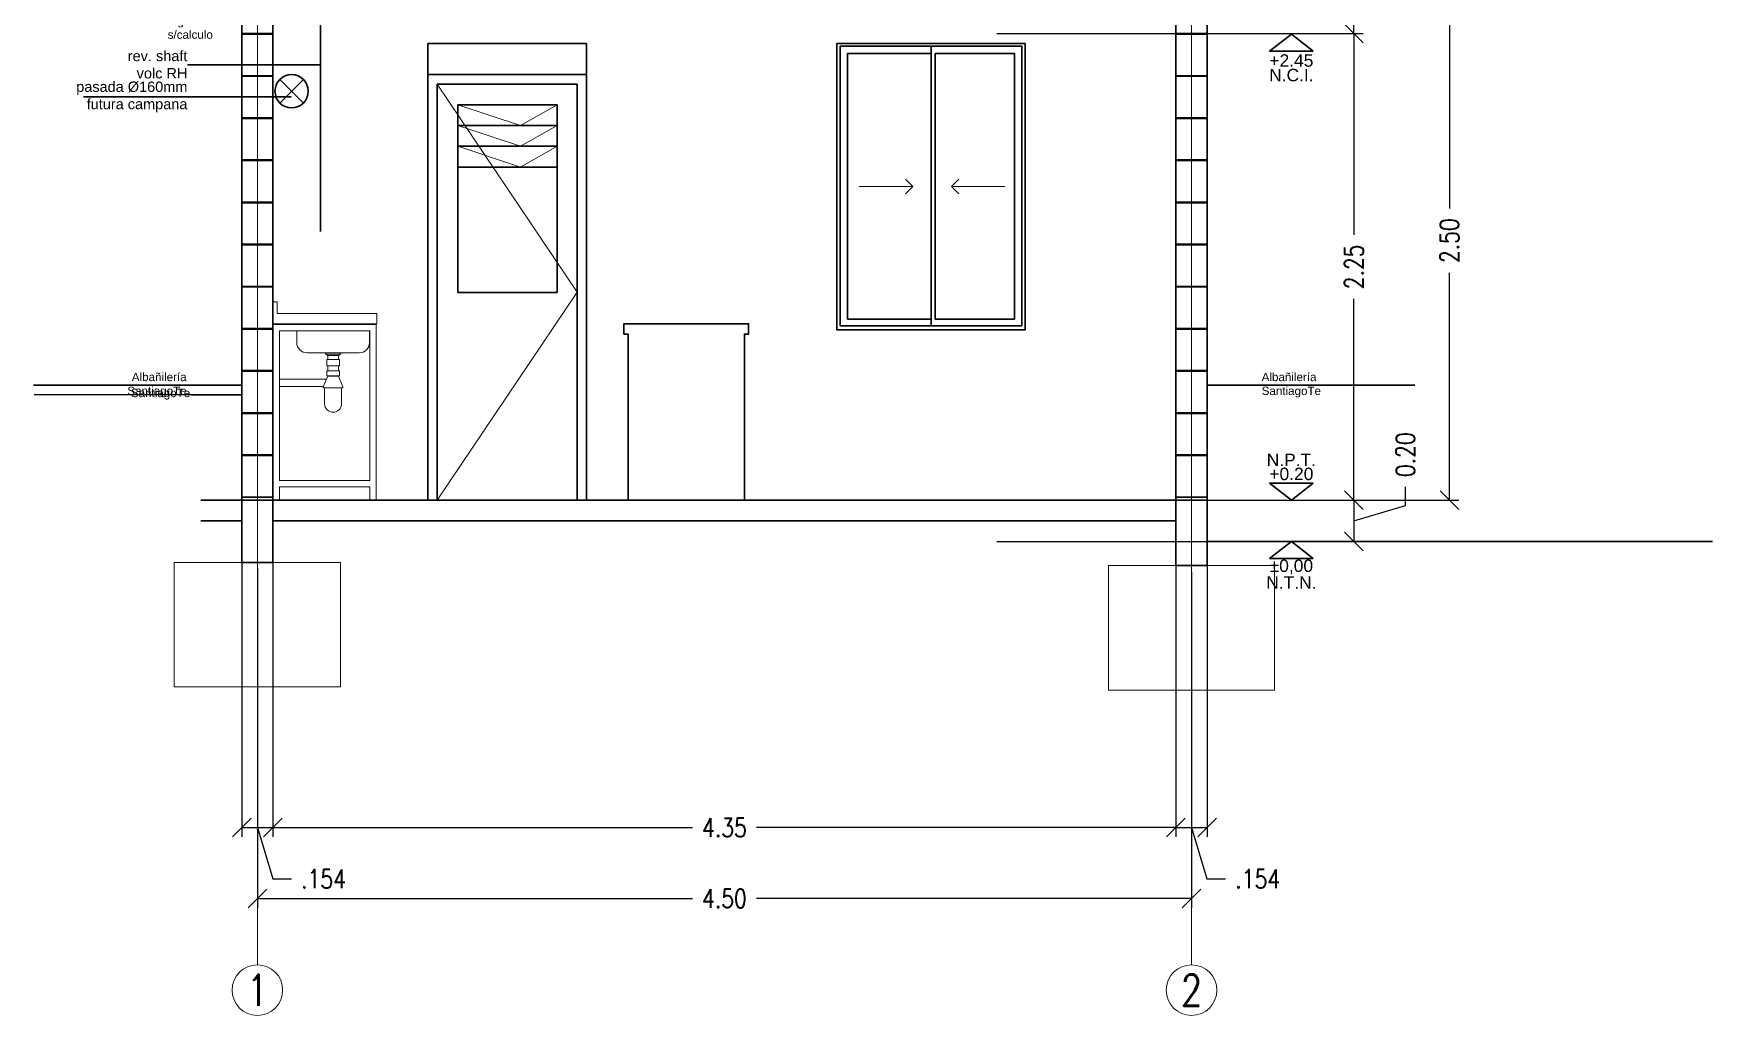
# Model space of a CAD drawing. Header units: metres. Extents: x 45 to 666, y -23 to 325.
# Drawn here: x 158.89 to 166.98, y 89.17 to 93.9 of the extents above; entities that cross this region are included whole.
import ezdxf
from ezdxf.enums import TextEntityAlignment as Align

# ---------------------------------------------------------------- set-up
doc = ezdxf.new("R2010")
doc.units = ezdxf.units.M
doc.header["$LTSCALE"] = 5
doc.header["$MEASUREMENT"] = 0
doc.linetypes.add('HIDDEN', pattern=[0.375, 0.25, -0.125])
doc.layers.get('0').update_dxf_attribs({"color": 30})
doc.layers.get('DEFPOINTS').update_dxf_attribs({"color": 210})
for name, color, linetype, lineweight in [('A-ANNO-DIMS', 3, 'Continuous', 18), ('A-ANNO-NOTE', 7, 'Continuous', 35), ('A-ANNO-SYMB', 3, 'Continuous', 18), ('A-ANNO-TEXT', 3, 'Continuous', 18), ('A-ELEV-MBE1', 7, 'Continuous', 35), ('A-FLOR-OVHD', 3, 'HIDDEN', 18), ('A-FURN', 8, 'Continuous', 18), ('A-WALL-FULL', 7, 'Continuous', 35), ('A-WALL-FULL-EXTR', 7, 'Continuous', 35)]:
    doc.layers.add(name, color=color, linetype=linetype, lineweight=lineweight)
doc.styles.add('E-ARIAL', font='arial.ttf')
doc.styles.add('E-ROMANS', font='romans.shx', dxfattribs={"width": 0.8})
doc.dimstyles.new('E-0050_TICK_18', dxfattribs={"dimscale": 0.001, "dimtxt": 90, "dimasz": 90, "dimexe": 45, "dimexo": 30, "dimgap": 45, "dimtad": 0, "dimzin": 0, "dimdsep": 46, "dimtxsty": 'E-ROMANS', "dimblk": 'OBLIQUE', "dimcen": 45, "dimclrd": 256, "dimclre": 256, "dimclrt": 256, "dimadec": 0, "dimazin": 0, "dimtfac": 1, "dimtmove": 1, "dimatfit": 3, "dimldrblk": 'OPEN90', "dimfxl": 1, "dimtfill": 1, "dimtolj": 1, "dimtzin": 0, "dimarcsym": 0})
doc.dimstyles.new('E-0200_TICK_12', dxfattribs={"dimscale": 0.001, "dimtxt": 240, "dimasz": 240, "dimexe": 120, "dimexo": 80, "dimgap": 120, "dimtad": 0, "dimzin": 0, "dimdsep": 46, "dimtxsty": 'E-ROMANS', "dimblk": 'OBLIQUE', "dimcen": 120, "dimclrd": 256, "dimclre": 256, "dimclrt": 256, "dimadec": 0, "dimazin": 0, "dimtfac": 1, "dimtmove": 1, "dimatfit": 3, "dimldrblk": 'OPEN90', "dimfxl": 1, "dimtfill": 1, "dimtolj": 1, "dimtzin": 0, "dimlwd": -1, "dimarcsym": 0})

# ---------------------------------------------------------------- blocks, each defined once
blk = doc.blocks.new('_Oblique')
at = {"color": 0, "linetype": 'ByBlock', "lineweight": -2}
blk.add_line((-0.5, -0.5), (0.5, 0.5), dxfattribs=at)
blk = doc.blocks.new('TAG-LEVEL-CO')
for points in [[(0.352, 0.272), (-0.352, 0.272)], [(0.352, 0.272), (0, 0), (-0.352, 0.272)]]:
    blk.add_lwpolyline(points)
at = {"style": 'E-ARIAL'}
for tag, p in [('N.P.T.', (0, 0.486)), ('%%P0,00', (0, 0.262))]:
    blk.add_attdef(tag, text='', height=0.2, dxfattribs=at).set_placement(p, align=Align.BOTTOM_CENTER)
blk = doc.blocks.new('*D513')
at = {"layer": 'A-ANNO-DIMS', "lineweight": -2, "transparency": 16777216}
for p, q in [((159.8915, 91.523), (159.8915, 90.0304)), ((160.0415, 91.523), (160.0415, 90.0304)), ((159.8915, 90.0754), (160.0415, 90.0754)), ((159.9665, 90.0754), (160.0408, 89.8279)), ((160.0408, 89.8279), (160.1308, 89.8279))]:
    blk.add_line(p, q, dxfattribs=at)
at = {"layer": 'DEFPOINTS', "color": 0, "transparency": 16777216}
for p in [(159.8915, 91.553), (160.0415, 91.553), (160.0415, 90.0754)]:
    blk.add_point(p, dxfattribs=at)
at = {"layer": 'A-ANNO-DIMS', "lineweight": -2, "transparency": 16777216, "xscale": 0.09, "yscale": 0.09, "zscale": 0.09, "rotation": 180}
blk.add_blockref('_Oblique', (159.8915, 90.0754), dxfattribs=at)
at = {"layer": 'A-ANNO-DIMS', "lineweight": -2, "transparency": 16777216, "xscale": 0.09, "yscale": 0.09, "zscale": 0.09}
blk.add_blockref('_Oblique', (160.0415, 90.0754), dxfattribs=at)
at = {"layer": 'A-ANNO-DIMS', "transparency": 16777216, "insert": (160.2855, 89.8279), "char_height": 0.09, "attachment_point": 5, "style": 'E-ROMANS', "bg_fill": 3, "box_fill_scale": 1.25, "bg_fill_color": 256, "bg_fill_true_color": 13158600, "bg_fill_transparency": 0}
blk.add_mtext('\\A1;.154', dxfattribs=at)
blk = doc.blocks.new('_Open90')
at = {"color": 0, "linetype": 'ByBlock', "lineweight": -2}
for p, q in [((0, 0), (-1, 0)), ((-0.5, 0.5), (0, 0)), ((0, 0), (-0.5, -0.5))]:
    blk.add_line(p, q, dxfattribs=at)
blk = doc.blocks.new('*D514')
at = {"layer": 'A-ANNO-DIMS', "lineweight": -2, "transparency": 16777216}
for p, q in [((160.0415, 91.523), (160.0415, 90.0304)), ((164.3915, 91.523), (164.3915, 90.0304)), ((160.0415, 90.0754), (162.0618, 90.0754)), ((164.3915, 90.0754), (162.3713, 90.0754))]:
    blk.add_line(p, q, dxfattribs=at)
at = {"layer": 'DEFPOINTS', "color": 0, "transparency": 16777216}
for p in [(160.0415, 91.553), (164.3915, 91.553), (164.3915, 90.0754)]:
    blk.add_point(p, dxfattribs=at)
at = {"layer": 'A-ANNO-DIMS', "lineweight": -2, "transparency": 16777216, "xscale": 0.09, "yscale": 0.09, "zscale": 0.09, "rotation": 180}
blk.add_blockref('_Oblique', (160.0415, 90.0754), dxfattribs=at)
at = {"layer": 'A-ANNO-DIMS', "lineweight": -2, "transparency": 16777216, "xscale": 0.09, "yscale": 0.09, "zscale": 0.09}
blk.add_blockref('_Oblique', (164.3915, 90.0754), dxfattribs=at)
at = {"layer": 'A-ANNO-DIMS', "transparency": 16777216, "insert": (162.2165, 90.0754), "char_height": 0.09, "attachment_point": 5, "style": 'E-ROMANS', "bg_fill": 3, "box_fill_scale": 1.25, "bg_fill_color": 256, "bg_fill_true_color": 13158600, "bg_fill_transparency": 0}
blk.add_mtext('\\A1;4.35', dxfattribs=at)
blk = doc.blocks.new('*D515')
at = {"layer": 'A-ANNO-DIMS', "lineweight": -2, "transparency": 16777216}
for p, q in [((159.9665, 91.323), (159.9665, 89.6887)), ((164.4665, 91.308), (164.4665, 89.6887)), ((159.9665, 89.7337), (162.0618, 89.7337)), ((164.4665, 89.7337), (162.3713, 89.7337))]:
    blk.add_line(p, q, dxfattribs=at)
at = {"layer": 'DEFPOINTS', "color": 0, "transparency": 16777216}
for p in [(159.9665, 91.353), (164.4665, 91.338), (164.4665, 89.7337)]:
    blk.add_point(p, dxfattribs=at)
at = {"layer": 'A-ANNO-DIMS', "lineweight": -2, "transparency": 16777216, "xscale": 0.09, "yscale": 0.09, "zscale": 0.09, "rotation": 180}
blk.add_blockref('_Oblique', (159.9665, 89.7337), dxfattribs=at)
at = {"layer": 'A-ANNO-DIMS', "lineweight": -2, "transparency": 16777216, "xscale": 0.09, "yscale": 0.09, "zscale": 0.09}
blk.add_blockref('_Oblique', (164.4665, 89.7337), dxfattribs=at)
at = {"layer": 'A-ANNO-DIMS', "transparency": 16777216, "insert": (162.2165, 89.7337), "char_height": 0.09, "attachment_point": 5, "style": 'E-ROMANS', "bg_fill": 3, "box_fill_scale": 1.25, "bg_fill_color": 256, "bg_fill_true_color": 13158600, "bg_fill_transparency": 0}
blk.add_mtext('\\A1;4.50', dxfattribs=at)
blk = doc.blocks.new('LAVAPLATO-ELEV-LAT')
for p, q in [((-0.0018, 0.9561), (0.0186, 0.9561)), ((-0.0018, 0.9561), (-0.0018, 0.85)), ((0.0186, 0.9), (0.0186, 0.9561)), ((0.0186, 0.9561), (0.0186, 0.9)), ((0.4982, 0.9), (0.0186, 0.9)), ((0.4982, 0.9), (0.4982, 0.85)), ((0.4982, 0.85), (-0.0018, 0.85)), ((0, 0.8457), (0, 0)), ((0.4955, 0.8457), (0, 0.8457)), ((0.03, 0.8157), (0.03, 0.0944)), ((0.4655, 0.8157), (0.03, 0.8157)), ((0.4655, 0.8157), (0.4655, 0.0944)), ((0.4955, 0.8457), (0.4955, 0)), ((0.2633, 0.6773), (0.2633, 0.697)), ((0.3133, 0.6773), (0.3133, 0.697)), ((0.2567, 0.5825), (0.03, 0.5825)), ((0.2633, 0.6238), (0.2633, 0.6469)), ((0.2633, 0.5977), (0.2633, 0.5996)), ((0.3133, 0.5977), (0.2633, 0.5977)), ((0.3133, 0.6238), (0.3133, 0.6469)), ((0.3133, 0.5977), (0.3133, 0.5996)), ((0.2416, 0.5477), (0.03, 0.5477)), ((0.2474, 0.5415), (0.2474, 0.4643)), ((0.3293, 0.5415), (0.3293, 0.4643)), ((0.4655, 0.0944), (0.03, 0.0944)), ((0.4655, 0.0644), (0.03, 0.0644)), ((0.03, 0.0644), (0.03, 0)), ((0.4655, 0.0644), (0.4655, 0))]:
    blk.add_line(p, q)
for points in [[(0.1129, 0.85), (0.1129, 0.8457)], [(0.4633, 0.8457), (0.4633, 0.85)], [(0.2563, 0.7039), (0.2593, 0.697), (0.2883, 0.697)], [(0.3203, 0.7039), (0.3174, 0.697), (0.2883, 0.697)], [(0.2633, 0.5977), (0.2409, 0.5462), (0.2409, 0.5415), (0.2409, 0.5415)], [(0.3133, 0.5977), (0.3357, 0.5462), (0.3357, 0.5415), (0.3357, 0.5415)], [(0.2409, 0.5415), (0.3357, 0.5415)]]:
    blk.add_lwpolyline(points)
blk.add_lwpolyline([(0.1129, 0.8157), (0.1129, 0.7596, 0.414214), (0.1629, 0.7096), (0.4133, 0.7096, 0.414214), (0.4633, 0.7596), (0.4633, 0.8157)], format="xyb")
for points in [[(0.3257, 0.7096), (0.2509, 0.7096), (0.2509, 0.7039), (0.3257, 0.7039)], [(0.3189, 0.6773), (0.2578, 0.6773), (0.2578, 0.6469), (0.3189, 0.6469)], [(0.3189, 0.6238), (0.2578, 0.6238), (0.2578, 0.5996), (0.3189, 0.5996)]]:
    blk.add_lwpolyline(points, close=True)
blk.add_arc((0.2883, 0.4643), 0.0409, 180, 360)
blk = doc.blocks.new('*D156')
at = {"layer": 'A-ANNO-DIMS', "lineweight": -2, "transparency": 16777216}
for p, q in [((163.5292, 94.153), (165.2939, 94.153)), ((165.2489, 93.901), (165.2489, 94.153)), ((165.4964, 94.1012), (165.4964, 94.1912)), ((165.2489, 94.027), (165.4964, 94.1012)), ((163.5292, 93.901), (165.2939, 93.901))]:
    blk.add_line(p, q, dxfattribs=at)
at = {"layer": 'DEFPOINTS', "color": 0, "transparency": 16777216}
for p in [(163.4992, 94.153), (165.2489, 94.153), (163.4992, 93.901)]:
    blk.add_point(p, dxfattribs=at)
at = {"layer": 'A-ANNO-DIMS', "lineweight": -2, "transparency": 16777216, "xscale": 0.09, "yscale": 0.09, "zscale": 0.09}
for p, rotation in [((165.2489, 94.153), 90), ((165.2489, 93.901), 270)]:
    blk.add_blockref('_Oblique', p, dxfattribs=dict(at, rotation=rotation))
at = {"layer": 'A-ANNO-DIMS', "transparency": 16777216, "insert": (165.4964, 94.3459), "char_height": 0.09, "attachment_point": 5, "rotation": 90, "style": 'E-ROMANS', "bg_fill": 3, "box_fill_scale": 1.25, "bg_fill_color": 256, "bg_fill_true_color": 13158600, "bg_fill_transparency": 0}
blk.add_mtext('\\A1;0.25', dxfattribs=at)
blk = doc.blocks.new('*D162')
at = {"layer": 'A-ANNO-DIMS', "lineweight": -2, "transparency": 16777216}
for p, q in [((163.5292, 94.153), (165.7533, 94.153)), ((165.7083, 94.153), (165.7083, 93.0577)), ((165.7083, 91.653), (165.7083, 92.7483)), ((163.5292, 91.653), (165.7533, 91.653))]:
    blk.add_line(p, q, dxfattribs=at)
at = {"layer": 'DEFPOINTS', "color": 0, "transparency": 16777216}
for p in [(163.4992, 94.153), (165.7083, 94.153), (163.4992, 91.653)]:
    blk.add_point(p, dxfattribs=at)
at = {"layer": 'A-ANNO-DIMS', "lineweight": -2, "transparency": 16777216, "xscale": 0.09, "yscale": 0.09, "zscale": 0.09}
for p, rotation in [((165.7083, 94.153), 90), ((165.7083, 91.653), 270)]:
    blk.add_blockref('_Oblique', p, dxfattribs=dict(at, rotation=rotation))
at = {"layer": 'A-ANNO-DIMS', "transparency": 16777216, "insert": (165.7083, 92.903), "char_height": 0.09, "attachment_point": 5, "rotation": 90, "style": 'E-ROMANS', "bg_fill": 3, "box_fill_scale": 1.25, "bg_fill_color": 256, "bg_fill_true_color": 13158600, "bg_fill_transparency": 0}
blk.add_mtext('\\A1;2.50', dxfattribs=at)
blk = doc.blocks.new('*D165')
at = {"layer": 'A-ANNO-DIMS', "lineweight": -2, "transparency": 16777216}
for p, q in [((163.5292, 93.901), (165.2939, 93.901)), ((165.2489, 93.901), (165.2489, 92.9317)), ((165.2489, 91.653), (165.2489, 92.6223)), ((163.5292, 91.653), (165.2939, 91.653))]:
    blk.add_line(p, q, dxfattribs=at)
at = {"layer": 'DEFPOINTS', "color": 0, "transparency": 16777216}
for p in [(163.4992, 93.901), (163.4992, 91.653), (165.2489, 91.653)]:
    blk.add_point(p, dxfattribs=at)
at = {"layer": 'A-ANNO-DIMS', "lineweight": -2, "transparency": 16777216, "xscale": 0.09, "yscale": 0.09, "zscale": 0.09}
for p, rotation in [((165.2489, 93.901), 90), ((165.2489, 91.653), 270)]:
    blk.add_blockref('_Oblique', p, dxfattribs=dict(at, rotation=rotation))
at = {"layer": 'A-ANNO-DIMS', "transparency": 16777216, "insert": (165.2489, 92.777), "char_height": 0.09, "attachment_point": 5, "rotation": 90, "style": 'E-ROMANS', "bg_fill": 3, "box_fill_scale": 1.25, "bg_fill_color": 256, "bg_fill_true_color": 13158600, "bg_fill_transparency": 0}
blk.add_mtext('\\A1;2.25', dxfattribs=at)
blk = doc.blocks.new('*D166')
at = {"layer": 'A-ANNO-DIMS', "lineweight": -2, "transparency": 16777216}
for p, q in [((165.4964, 91.6272), (165.4964, 91.7172)), ((163.5292, 91.653), (165.2939, 91.653)), ((165.2489, 91.653), (165.2489, 91.453)), ((165.2489, 91.553), (165.4964, 91.6272)), ((163.5292, 91.453), (165.2939, 91.453))]:
    blk.add_line(p, q, dxfattribs=at)
at = {"layer": 'DEFPOINTS', "color": 0, "transparency": 16777216}
for p in [(163.4992, 91.653), (163.4992, 91.453), (165.2489, 91.453)]:
    blk.add_point(p, dxfattribs=at)
at = {"layer": 'A-ANNO-DIMS', "lineweight": -2, "transparency": 16777216, "xscale": 0.09, "yscale": 0.09, "zscale": 0.09}
for p, rotation in [((165.2489, 91.653), 90), ((165.2489, 91.453), 270)]:
    blk.add_blockref('_Oblique', p, dxfattribs=dict(at, rotation=rotation))
at = {"layer": 'A-ANNO-DIMS', "transparency": 16777216, "insert": (165.4964, 91.8719), "char_height": 0.09, "attachment_point": 5, "rotation": 90, "style": 'E-ROMANS', "bg_fill": 3, "box_fill_scale": 1.25, "bg_fill_color": 256, "bg_fill_true_color": 13158600, "bg_fill_transparency": 0}
blk.add_mtext('\\A1;0.20', dxfattribs=at)
blk = doc.blocks.new('*D168')
at = {"layer": 'A-ANNO-DIMS', "lineweight": -2, "transparency": 16777216}
for p, q in [((164.3915, 91.523), (164.3915, 90.0304)), ((164.5415, 91.523), (164.5415, 90.0304)), ((164.3915, 90.0754), (164.5415, 90.0754)), ((164.4665, 90.0754), (164.5408, 89.8279)), ((164.5408, 89.8279), (164.6308, 89.8279))]:
    blk.add_line(p, q, dxfattribs=at)
at = {"layer": 'DEFPOINTS', "color": 0, "transparency": 16777216}
for p in [(164.3915, 91.553), (164.5415, 91.553), (164.5415, 90.0754)]:
    blk.add_point(p, dxfattribs=at)
at = {"layer": 'A-ANNO-DIMS', "lineweight": -2, "transparency": 16777216, "xscale": 0.09, "yscale": 0.09, "zscale": 0.09, "rotation": 180}
blk.add_blockref('_Oblique', (164.3915, 90.0754), dxfattribs=at)
at = {"layer": 'A-ANNO-DIMS', "lineweight": -2, "transparency": 16777216, "xscale": 0.09, "yscale": 0.09, "zscale": 0.09}
blk.add_blockref('_Oblique', (164.5415, 90.0754), dxfattribs=at)
at = {"layer": 'A-ANNO-DIMS', "transparency": 16777216, "insert": (164.7855, 89.8279), "char_height": 0.09, "attachment_point": 5, "style": 'E-ROMANS', "bg_fill": 3, "box_fill_scale": 1.25, "bg_fill_color": 256, "bg_fill_true_color": 13158600, "bg_fill_transparency": 0}
blk.add_mtext('\\A1;.154', dxfattribs=at)

msp = doc.modelspace()

# ---------------------------------------------------------------- linework, layer by layer
at = {"layer": 'A-ANNO-SYMB', "ltscale": 2}
for points in [[(159.9665, 100.8557), (159.9665, 89.4143)], [(159.9665, 100.8557), (159.9665, 89.4143)], [(159.9665, 100.8557), (159.9665, 92.5593)], [(159.9665, 100.8557), (159.9665, 92.3563)], [(159.9665, 100.8557), (159.9665, 92.5593)], [(164.4665, 100.8557), (164.4665, 89.4143)]]:
    msp.add_lwpolyline(points, dxfattribs=at)
at = {"layer": 'A-ANNO-SYMB', "linetype": 'Continuous', "ltscale": 5}
for centre in [(159.9665, 89.2923), (164.4665, 89.2923)]:
    msp.add_circle(centre, 0.1219, dxfattribs=at)
at = {"layer": 'A-ELEV-MBE1'}
for p, q in [((161.5525, 93.853), (160.7875, 93.853)), ((160.7875, 93.853), (160.7875, 93.703)), ((161.5525, 93.853), (161.5525, 91.653)), ((163.2115, 92.493), (163.2115, 93.84)), ((163.2315, 92.5243), (163.2315, 93.8044)), ((160.7875, 93.703), (161.5525, 93.703)), ((160.7875, 93.703), (160.7875, 91.653)), ((160.8325, 91.653), (160.8325, 93.658)), ((160.8325, 93.658), (161.5075, 93.658)), ((161.5075, 91.653), (161.5075, 93.658)), ((161.4105, 93.558), (160.9325, 93.558)), ((161.4105, 93.458), (160.9325, 93.458)), ((161.4105, 93.358), (160.9325, 93.358)), ((161.4105, 93.258), (160.9325, 93.258)), ((160.9325, 92.653), (161.4105, 92.653)), ((163.2115, 92.5243), (162.8091, 92.5243)), ((163.6139, 92.5243), (163.2315, 92.5243)), ((163.6645, 92.473), (162.7585, 92.473)), ((163.6495, 92.493), (162.7735, 92.493))]:
    msp.add_line(p, q, dxfattribs=at)
msp.add_lwpolyline([(162.7585, 93.853), (163.6645, 93.853), (163.6645, 92.473), (162.7585, 92.473)], close=True, dxfattribs=at)
for points in [[(162.7735, 92.493), (162.7735, 93.84), (163.6495, 93.84), (163.6495, 92.493)], [(162.8091, 92.5243), (162.8091, 93.8044), (163.2115, 93.8044)], [(163.2315, 93.8044), (163.6139, 93.8044), (163.6139, 92.5243)], [(160.075, 93.5664), (160.1881, 93.6796)], [(160.075, 93.6796), (160.1881, 93.5664)], [(161.4105, 92.653), (161.4105, 93.558), (160.9325, 93.558), (160.9325, 92.653)]]:
    msp.add_lwpolyline(points, dxfattribs=at)
msp.add_circle((160.1315, 93.623), 0.08, dxfattribs=at)
at = {"layer": 'A-FLOR-OVHD'}
for p, q in [((161.234, 93.458), (160.9325, 93.558)), ((161.4105, 93.558), (161.234, 93.458)), ((161.234, 93.358), (160.9325, 93.458)), ((161.4105, 93.458), (161.234, 93.358)), ((161.234, 93.258), (160.9325, 93.358)), ((161.4105, 93.358), (161.234, 93.258))]:
    msp.add_line(p, q, dxfattribs=at)
for points in [[(160.8325, 93.658), (161.5075, 92.6555), (160.8325, 91.653)], [(162.8657, 93.1643), (163.1236, 93.1643)], [(163.0882, 93.1997), (163.1236, 93.1643), (163.0882, 93.129)], [(163.345, 93.1997), (163.3097, 93.1643), (163.345, 93.129)], [(163.5676, 93.1643), (163.3097, 93.1643)], [(159.8915, 91.353), (159.5665, 91.353), (159.5665, 90.753), (160.3665, 90.753), (160.3665, 91.353), (160.0415, 91.353)], [(164.3915, 91.338), (164.0665, 91.338), (164.0665, 90.738), (164.8665, 90.738), (164.8665, 91.338), (164.5415, 91.338)]]:
    msp.add_lwpolyline(points, dxfattribs=at)
at = {"layer": 'A-WALL-FULL'}
for p, q in [((159.6948, 91.653), (159.8915, 91.653)), ((160.0415, 91.653), (164.3915, 91.653)), ((159.6948, 91.553), (159.8915, 91.553)), ((160.0415, 91.553), (164.3915, 91.553)), ((164.5415, 91.453), (166.9755, 91.453))]:
    msp.add_line(p, q, dxfattribs=at)
for points in [[(160.0415, 93.901), (159.8915, 93.901), (159.8915, 94.153), (160.0415, 94.153), (160.0415, 93.901)], [(164.5415, 93.901), (164.3915, 93.901), (164.3915, 94.153), (164.5415, 94.153), (164.5415, 93.901)]]:
    msp.add_lwpolyline(points, dxfattribs=at)
for points in [[(160.0415, 91.653), (159.8915, 91.653), (159.8915, 91.353), (160.0415, 91.353)], [(164.5415, 91.653), (164.3915, 91.653), (164.3915, 91.338), (164.5415, 91.338)]]:
    msp.add_lwpolyline(points, close=True, dxfattribs=at)
at = {"layer": 'A-WALL-FULL-EXTR'}
for p, q in [((159.8915, 93.901), (159.8915, 91.653)), ((160.0415, 93.898), (159.8915, 93.898)), ((160.0415, 93.901), (160.0415, 91.653)), ((164.3915, 93.901), (164.3915, 91.653)), ((164.5415, 93.898), (164.3915, 93.898)), ((164.5415, 93.901), (164.5415, 91.653)), ((160.0415, 93.698), (159.8915, 93.698)), ((160.0415, 93.695), (159.8915, 93.695)), ((164.5415, 93.698), (164.3915, 93.698)), ((164.5415, 93.695), (164.3915, 93.695)), ((160.0415, 93.495), (159.8915, 93.495)), ((160.0415, 93.492), (159.8915, 93.492)), ((164.5415, 93.495), (164.3915, 93.495)), ((164.5415, 93.492), (164.3915, 93.492)), ((160.0415, 93.292), (159.8915, 93.292)), ((160.0415, 93.289), (159.8915, 93.289)), ((164.5415, 93.292), (164.3915, 93.292)), ((164.5415, 93.289), (164.3915, 93.289)), ((160.0415, 93.089), (159.8915, 93.089)), ((160.0415, 93.086), (159.8915, 93.086)), ((164.5415, 93.089), (164.3915, 93.089)), ((164.5415, 93.086), (164.3915, 93.086)), ((160.0415, 92.886), (159.8915, 92.886)), ((160.0415, 92.883), (159.8915, 92.883)), ((164.5415, 92.886), (164.3915, 92.886)), ((164.5415, 92.883), (164.3915, 92.883)), ((160.0415, 92.683), (159.8915, 92.683)), ((160.0415, 92.68), (159.8915, 92.68)), ((164.5415, 92.683), (164.3915, 92.683)), ((164.5415, 92.68), (164.3915, 92.68)), ((160.0415, 92.48), (159.8915, 92.48)), ((160.0415, 92.477), (159.8915, 92.477)), ((164.5415, 92.48), (164.3915, 92.48)), ((164.5415, 92.477), (164.3915, 92.477)), ((160.0415, 92.277), (159.8915, 92.277)), ((160.0415, 92.274), (159.8915, 92.274)), ((164.5415, 92.277), (164.3915, 92.277)), ((164.5415, 92.274), (164.3915, 92.274)), ((160.0415, 92.074), (159.8915, 92.074)), ((160.0415, 92.071), (159.8915, 92.071)), ((164.5415, 92.074), (164.3915, 92.074)), ((164.5415, 92.071), (164.3915, 92.071)), ((160.0415, 91.871), (159.8915, 91.871)), ((160.0415, 91.868), (159.8915, 91.868)), ((164.5415, 91.871), (164.3915, 91.871)), ((164.5415, 91.868), (164.3915, 91.868)), ((160.0415, 91.668), (159.8915, 91.668)), ((164.3915, 91.668), (164.5415, 91.668))]:
    msp.add_line(p, q, dxfattribs=at)
msp.add_lwpolyline([(161.7525, 91.653), (161.7525, 92.453), (161.7325, 92.453), (161.7325, 92.503), (162.3325, 92.503), (162.3325, 92.453), (162.3125, 92.453), (162.3125, 91.653)], dxfattribs=at)

# ---------------------------------------------------------------- block references
at = {"layer": 'A-ANNO-NOTE'}
ref = msp.add_blockref('TAG-LEVEL-CO', (164.9473, 93.898), dxfattribs=dict(at, xscale=-0.3000000000000114, yscale=0.3000000000000114, zscale=0.3, rotation=180))
ref.add_attrib('%%P0,00', '+2.45', dxfattribs={"layer": '0', "height": 0.06, "rotation": 360, "style": 'E-ARIAL'}).set_placement((164.9473, 93.7233), align=Align.BOTTOM_CENTER)
ref.add_attrib('N.P.T.', 'N.C.I.', dxfattribs={"layer": '0', "height": 0.06, "rotation": 360, "style": 'E-ARIAL'}).set_placement((164.9473, 93.653), align=Align.BOTTOM_CENTER)
at = {"layer": 'A-ANNO-NOTE', "xscale": 0.3000000000000114, "yscale": 0.3000000000000114, "zscale": 0.3000000000000114}
msp.add_blockref('TAG-LEVEL-CO', (164.9473, 91.653), dxfattribs=at).add_auto_attribs({'%%P0,00': '+0.20', 'N.P.T.': 'N.P.T.'})
at = {"layer": 'A-ANNO-NOTE'}
ref = msp.add_blockref('TAG-LEVEL-CO', (164.9473, 91.453), dxfattribs=dict(at, xscale=-0.3000000000000114, yscale=0.3000000000000114, zscale=0.3, rotation=180))
ref.add_attrib('%%P0,00', '%%P0,00', dxfattribs={"layer": '0', "height": 0.06, "style": 'E-ARIAL'}).set_placement((164.9473, 91.2889), align=Align.BOTTOM_CENTER)
ref.add_attrib('N.P.T.', 'N.T.N.', dxfattribs={"layer": '0', "height": 0.06, "style": 'E-ARIAL'}).set_placement((164.9473, 91.208), align=Align.BOTTOM_CENTER)
at = {"layer": 'A-FURN'}
msp.add_blockref('LAVAPLATO-ELEV-LAT', (160.0433, 91.653), dxfattribs=at)

# ---------------------------------------------------------------- texts
at = {"layer": 'A-ANNO-NOTE', "style": 'E-ARIAL'}
for s, insert, char_height, attachment_point in [('viga h.a.\\Ps/calculo', (159.7521, 93.9289), 0.04, 6), ('rev. shaft\\Pvolc RH', (159.6296, 93.7511), 0.05, 6), ('pasada %%c160mm\\Pfutura campana', (159.6296, 93.5957), 0.05, 6), ('Albañilería \\PSantiagoTe ', (159.6258, 92.207), 0.04, 6), ('SantiagoTe', (159.6431, 92.1633), 0.04, 6), ('Albañilería \\PSantiagoTe ', (164.8043, 92.207), 0.04, 4)]:
    msp.add_mtext(s, dxfattribs=dict(at, insert=insert, char_height=char_height, attachment_point=attachment_point))
at = {"layer": 'A-ANNO-TEXT', "ltscale": 5, "char_height": 0.15, "attachment_point": 5, "style": 'E-ROMANS'}
for s, insert in [('1', (159.9665, 89.2923)), ('2', (164.4665, 89.2923))]:
    msp.add_mtext(s, dxfattribs=dict(at, insert=insert))

# ---------------------------------------------------------------- leaders
at = {"layer": 'A-ANNO-NOTE', "annotation_type": 0, "has_hookline": 1, "hookline_direction": 1}
for points, text_width in [([(160.2711, 93.948), (160.2711, 93.7511), (159.6296, 93.7511)], 0.2822), ([(160.1286, 93.5957), (159.7817, 93.5958), (159.6296, 93.5958)], 0.5267), ([(159.8915, 92.1608), (159.7027, 92.1609), (159.6516, 92.1608)], 0.281)]:
    msp.add_leader(points, dimstyle='E-0200_TICK_12', override={"dimasz": 0.2, "dimtad": 0, "dimldrblk": 'Open90'}, dxfattribs=dict(at, text_width=text_width))
at = {"layer": 'A-ANNO-NOTE'}
for points in [[(159.8886, 92.207), (159.6997, 92.2071), (159.6486, 92.207)], [(164.5415, 92.207), (164.7304, 92.2071), (164.7815, 92.207)]]:
    msp.add_leader(points, dimstyle='E-0200_TICK_12', override={"dimasz": 0.2, "dimtad": 0, "dimldrblk": 'Open90'}, dxfattribs=at)

# ---------------------------------------------------------------- next in the draw order: dimensions: what is measured, and where the dimension line sits
at = {"layer": 'A-ANNO-DIMS'}
dim = msp.add_linear_dim(base=(165.2489, 94.153), p1=(163.4992, 93.901), p2=(163.4992, 94.153), angle=270, dimstyle='E-0050_TICK_18', dxfattribs=at)
dim.commit()
dim.dimension.update_dxf_attribs({"geometry": '*D156', "text_midpoint": (165.4964, 94.2362)})
dim = msp.add_linear_dim(base=(160.0415, 90.0754), p1=(159.8915, 91.553), p2=(160.0415, 91.553), text='.154', dimstyle='E-0050_TICK_18', dxfattribs=at)
dim.commit()
dim.dimension.update_dxf_attribs({"geometry": '*D513', "text_midpoint": (160.1758, 89.8279)})

# ---------------------------------------------------------------- next in the draw order: dimensions: what is measured, and where the dimension line sits
dim = msp.add_aligned_dim(p1=(163.4992, 91.653), p2=(163.4992, 94.153), distance=-2.209, dimstyle='E-0050_TICK_18', dxfattribs=at)
dim.commit()
dim.dimension.update_dxf_attribs({"geometry": '*D162', "text_midpoint": (165.7083, 92.903)})
dim = msp.add_linear_dim(base=(164.3915, 90.0754), p1=(160.0415, 91.553), p2=(164.3915, 91.553), dimstyle='E-0050_TICK_18', dxfattribs=at)
dim.commit()
dim.dimension.update_dxf_attribs({"geometry": '*D514', "text_midpoint": (162.2165, 90.0754)})

# ---------------------------------------------------------------- next in the draw order: dimensions: what is measured, and where the dimension line sits
dim = msp.add_linear_dim(base=(165.2489, 91.653), p1=(163.4992, 93.901), p2=(163.4992, 91.653), angle=90, dimstyle='E-0050_TICK_18', dxfattribs=at)
dim.commit()
dim.dimension.update_dxf_attribs({"geometry": '*D165', "text_midpoint": (165.2489, 92.777)})
dim = msp.add_linear_dim(base=(164.4665, 89.7337), p1=(159.9665, 91.353), p2=(164.4665, 91.338), dimstyle='E-0050_TICK_18', dxfattribs=at)
dim.commit()
dim.dimension.update_dxf_attribs({"geometry": '*D515', "text_midpoint": (162.2165, 89.7337)})

# ---------------------------------------------------------------- next in the draw order: dimensions: what is measured, and where the dimension line sits
dim = msp.add_linear_dim(base=(165.2489, 91.453), p1=(163.4992, 91.653), p2=(163.4992, 91.453), angle=90, dimstyle='E-0050_TICK_18', dxfattribs=at)
dim.commit()
dim.dimension.update_dxf_attribs({"geometry": '*D166', "text_midpoint": (165.4964, 91.7622)})

# ---------------------------------------------------------------- next in the draw order: dimensions: what is measured, and where the dimension line sits
dim = msp.add_linear_dim(base=(164.5415, 90.0754), p1=(164.3915, 91.553), p2=(164.5415, 91.553), text='.154', dimstyle='E-0050_TICK_18', dxfattribs=at)
dim.commit()
dim.dimension.update_dxf_attribs({"geometry": '*D168', "text_midpoint": (164.6758, 89.8279)})

doc.saveas('drawing.dxf')
